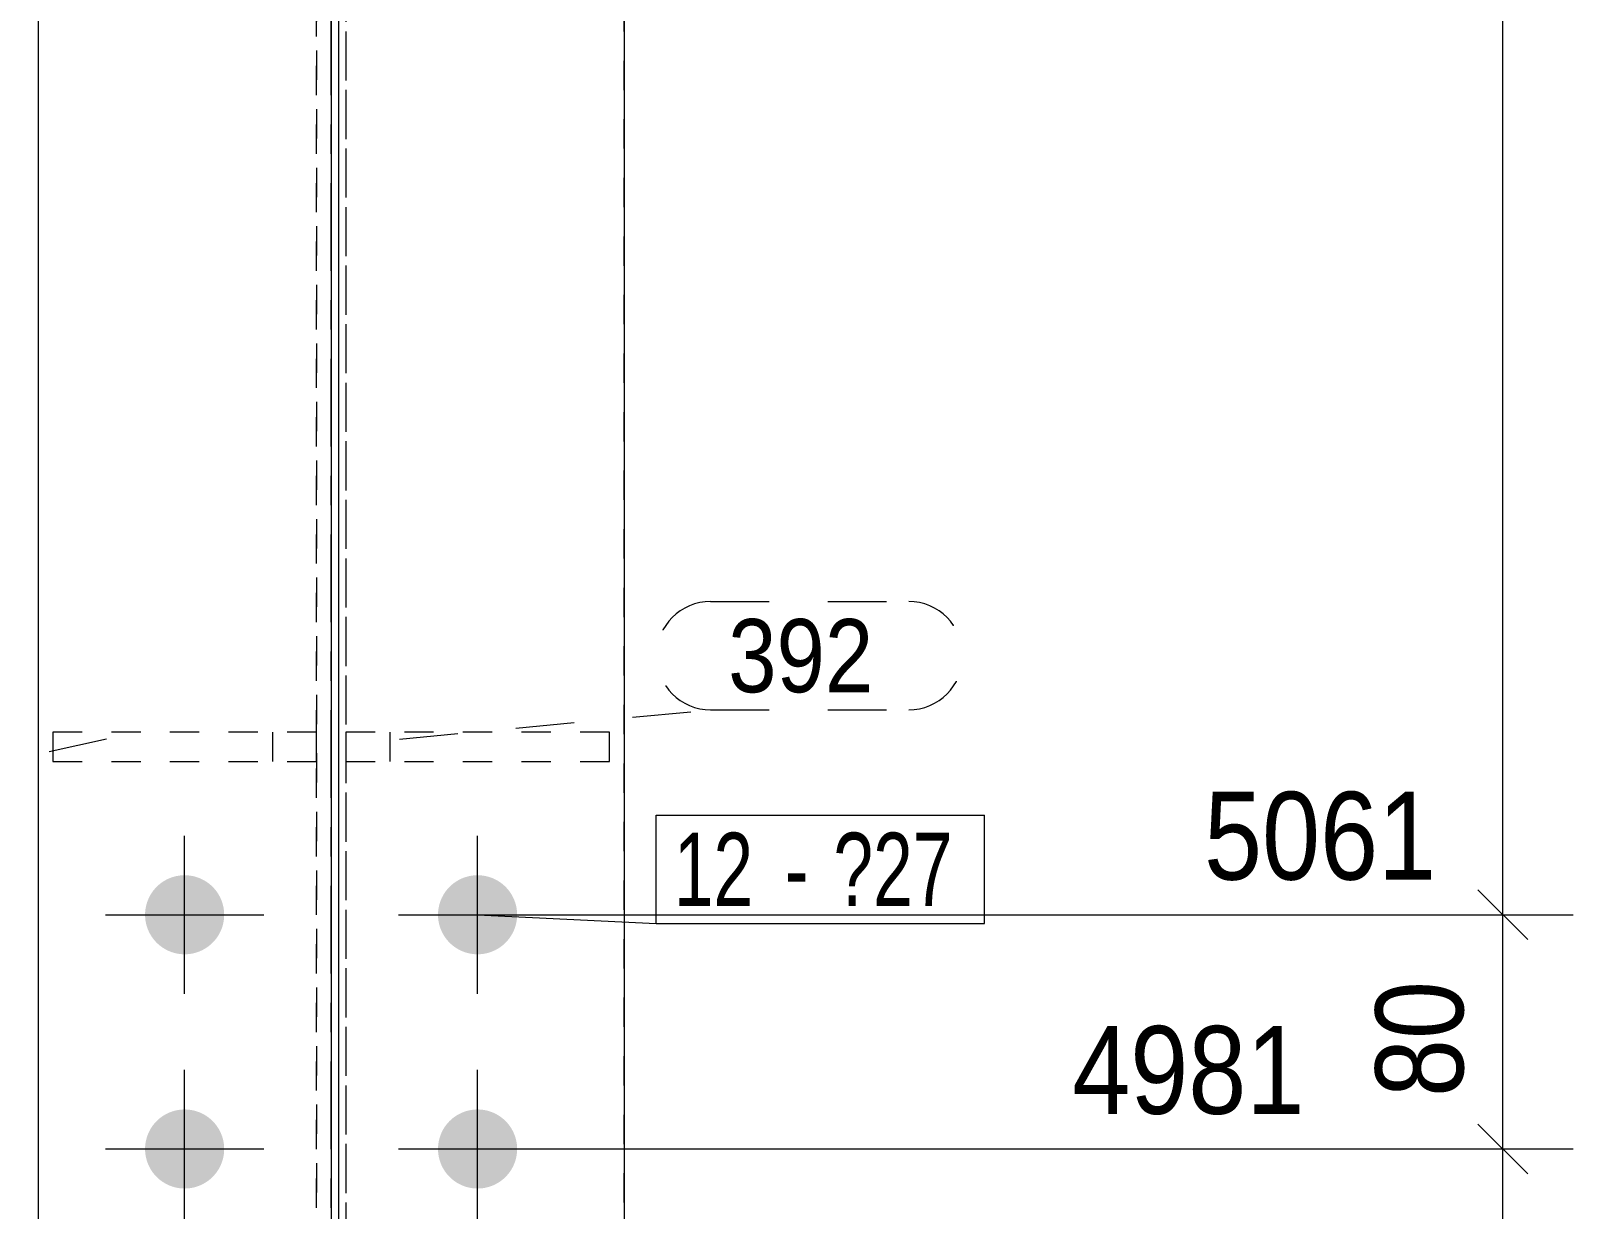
# Model space of a CAD drawing. Header units: millimetres. Extents: x 2 to 579, y 1 to 825.
# Drawn here: x 90.8 to 143.4, y 265.9 to 306.1 of the extents above; entities that cross this region are included whole.
import ezdxf

# ---------------------------------------------------------------- set-up
doc = ezdxf.new("R2010")
doc.units = ezdxf.units.MM
for name, pattern in [('XKITLINE00', [0]), ('XKITLINE01', [4, 1, -1, 1, -1]), ('XKITLINE02', [4, 2, -2]), ('XKITLINE03', [6, 3, -1, 1, -1])]:
    doc.linetypes.add(name, pattern=pattern)
for name, color, linetype, lineweight in [('Bolt', 3, 'Continuous', 0), ('BoltMark', 7, 'Continuous', 0), ('Dimensions', 7, 'Continuous', 0), ('Part', 2, 'Continuous', 0), ('PartMark', 7, 'Continuous', 0)]:
    doc.layers.add(name, color=color, linetype=linetype, lineweight=lineweight)
doc.styles.add('ARIAL', font='ARIAL.TTF')
doc.styles.add('ARIAL_NARROW', font='ARIALN.TTF')

# ---------------------------------------------------------------- blocks, each defined once
blk = doc.blocks.new('*A49')
at = {"layer": 'Bolt'}
for points in [[(94.69, 275.972), (94.691, 276.006), (94.693, 276.039), (94.696, 276.072), (94.7, 276.105), (94.704, 276.137), (94.71, 276.17), (94.716, 276.203), (94.723, 276.235), (94.73, 276.267), (94.739, 276.299), (94.748, 276.331), (94.758, 276.363), (94.769, 276.394), (94.78, 276.425), (94.793, 276.456), (94.806, 276.486), (94.819, 276.517), (94.834, 276.546), (94.849, 276.576), (94.865, 276.605), (94.882, 276.633), (94.899, 276.662), (94.917, 276.689), (94.936, 276.717), (94.955, 276.744), (94.976, 276.77), (94.996, 276.796), (95.018, 276.821), (95.039, 276.846), (95.062, 276.87), (95.085, 276.894), (95.109, 276.917), (95.133, 276.94), (95.158, 276.962), (95.183, 276.983), (95.209, 277.004), (95.236, 277.024), (95.262, 277.043), (95.29, 277.062), (95.318, 277.08), (95.346, 277.097), (95.374, 277.114), (95.403, 277.13), (95.433, 277.145), (95.463, 277.16), (95.493, 277.174), (95.523, 277.187), (95.554, 277.199), (95.585, 277.21), (95.616, 277.221), (95.648, 277.231), (95.68, 277.24), (95.712, 277.249), (95.744, 277.257), (95.776, 277.263), (95.809, 277.269), (95.842, 277.275), (95.875, 277.279), (95.907, 277.283), (95.94, 277.286), (95.974, 277.288), (96.007, 277.289), (96.04, 277.289), (96.073, 277.289), (96.106, 277.288), (96.139, 277.286), (96.172, 277.283), (96.205, 277.279), (96.238, 277.275), (96.271, 277.269), (96.303, 277.263), (96.336, 277.257), (96.368, 277.249), (96.4, 277.24), (96.432, 277.231), (96.463, 277.221), (96.495, 277.21), (96.526, 277.199), (96.556, 277.187), (96.587, 277.174), (96.617, 277.16), (96.647, 277.145), (96.676, 277.13), (96.705, 277.114), (96.734, 277.097), (96.762, 277.08), (96.79, 277.062), (96.817, 277.043), (96.844, 277.024), (96.87, 277.004), (96.896, 276.983), (96.922, 276.962), (96.946, 276.94), (96.971, 276.917), (96.994, 276.894), (97.018, 276.87), (97.04, 276.846), (97.062, 276.821), (97.083, 276.796), (97.104, 276.77), (97.124, 276.744), (97.144, 276.717), (97.162, 276.689), (97.18, 276.662), (97.198, 276.633), (97.214, 276.605), (97.23, 276.576), (97.246, 276.546), (97.26, 276.517), (97.274, 276.486), (97.287, 276.456), (97.299, 276.425), (97.311, 276.394), (97.322, 276.363), (97.332, 276.331), (97.341, 276.299), (97.349, 276.267), (97.357, 276.235), (97.364, 276.203), (97.37, 276.17), (97.375, 276.137), (97.38, 276.105), (97.383, 276.072), (97.386, 276.039), (97.388, 276.006), (97.389, 275.972), (97.39, 275.939), (97.389, 275.906), (97.388, 275.873), (97.386, 275.84), (97.383, 275.807), (97.38, 275.774), (97.375, 275.741), (97.37, 275.709), (97.364, 275.676), (97.357, 275.644), (97.349, 275.611), (97.341, 275.579), (97.332, 275.547), (97.322, 275.516), (97.311, 275.485), (97.299, 275.453), (97.287, 275.423), (97.274, 275.392), (97.26, 275.362), (97.246, 275.332), (97.23, 275.303), (97.214, 275.274), (97.198, 275.245), (97.18, 275.217), (97.162, 275.189), (97.144, 275.162), (97.124, 275.135), (97.104, 275.109), (97.083, 275.083), (97.062, 275.058), (97.04, 275.033), (97.018, 275.008), (96.994, 274.985), (96.971, 274.962), (96.946, 274.939), (96.922, 274.917), (96.896, 274.896), (96.87, 274.875), (96.844, 274.855), (96.817, 274.836), (96.79, 274.817), (96.762, 274.799), (96.734, 274.781), (96.705, 274.765), (96.676, 274.749), (96.647, 274.733), (96.617, 274.719), (96.587, 274.705), (96.556, 274.692), (96.526, 274.68), (96.495, 274.668), (96.463, 274.657), (96.432, 274.647), (96.4, 274.638), (96.368, 274.63), (96.336, 274.622), (96.303, 274.615), (96.271, 274.609), (96.238, 274.604), (96.205, 274.599), (96.172, 274.596), (96.139, 274.593), (96.106, 274.591), (96.073, 274.59), (96.04, 274.589), (96.007, 274.59), (95.974, 274.591), (95.94, 274.593), (95.907, 274.596), (95.875, 274.599), (95.842, 274.604), (95.809, 274.609), (95.776, 274.615), (95.744, 274.622), (95.712, 274.63), (95.68, 274.638), (95.648, 274.647), (95.616, 274.657), (95.585, 274.668), (95.554, 274.68), (95.523, 274.692), (95.493, 274.705), (95.463, 274.719), (95.433, 274.733), (95.403, 274.749), (95.374, 274.765), (95.346, 274.781), (95.318, 274.799), (95.29, 274.817), (95.262, 274.836), (95.236, 274.855), (95.209, 274.875), (95.183, 274.896), (95.158, 274.917), (95.133, 274.939), (95.109, 274.962), (95.085, 274.985), (95.062, 275.008), (95.039, 275.033), (95.018, 275.058), (94.996, 275.083), (94.976, 275.109), (94.955, 275.135), (94.936, 275.162), (94.917, 275.189), (94.899, 275.217), (94.882, 275.245), (94.865, 275.274), (94.849, 275.303), (94.834, 275.332), (94.819, 275.362), (94.806, 275.392), (94.793, 275.423), (94.78, 275.453), (94.769, 275.485), (94.758, 275.516), (94.748, 275.547), (94.739, 275.579), (94.73, 275.611), (94.723, 275.644), (94.716, 275.676), (94.71, 275.709), (94.704, 275.741), (94.7, 275.774), (94.696, 275.807), (94.693, 275.84), (94.691, 275.873), (94.69, 275.906), (94.69, 275.939)], [(104.69, 275.972), (104.691, 276.006), (104.693, 276.039), (104.696, 276.072), (104.7, 276.105), (104.704, 276.137), (104.71, 276.17), (104.716, 276.203), (104.723, 276.235), (104.73, 276.267), (104.739, 276.299), (104.748, 276.331), (104.758, 276.363), (104.769, 276.394), (104.78, 276.425), (104.793, 276.456), (104.806, 276.486), (104.819, 276.517), (104.834, 276.546), (104.849, 276.576), (104.865, 276.605), (104.882, 276.633), (104.899, 276.662), (104.917, 276.689), (104.936, 276.717), (104.955, 276.744), (104.976, 276.77), (104.996, 276.796), (105.018, 276.821), (105.039, 276.846), (105.062, 276.87), (105.085, 276.894), (105.109, 276.917), (105.133, 276.94), (105.158, 276.962), (105.183, 276.983), (105.209, 277.004), (105.236, 277.024), (105.262, 277.043), (105.29, 277.062), (105.318, 277.08), (105.346, 277.097), (105.374, 277.114), (105.403, 277.13), (105.433, 277.145), (105.463, 277.16), (105.493, 277.174), (105.523, 277.187), (105.554, 277.199), (105.585, 277.21), (105.616, 277.221), (105.648, 277.231), (105.68, 277.24), (105.712, 277.249), (105.744, 277.257), (105.776, 277.263), (105.809, 277.269), (105.842, 277.275), (105.875, 277.279), (105.907, 277.283), (105.94, 277.286), (105.974, 277.288), (106.007, 277.289), (106.04, 277.289), (106.073, 277.289), (106.106, 277.288), (106.139, 277.286), (106.172, 277.283), (106.205, 277.279), (106.238, 277.275), (106.271, 277.269), (106.303, 277.263), (106.336, 277.257), (106.368, 277.249), (106.4, 277.24), (106.432, 277.231), (106.463, 277.221), (106.495, 277.21), (106.526, 277.199), (106.556, 277.187), (106.587, 277.174), (106.617, 277.16), (106.647, 277.145), (106.676, 277.13), (106.705, 277.114), (106.734, 277.097), (106.762, 277.08), (106.79, 277.062), (106.817, 277.043), (106.844, 277.024), (106.87, 277.004), (106.896, 276.983), (106.922, 276.962), (106.946, 276.94), (106.971, 276.917), (106.994, 276.894), (107.018, 276.87), (107.04, 276.846), (107.062, 276.821), (107.083, 276.796), (107.104, 276.77), (107.124, 276.744), (107.144, 276.717), (107.162, 276.689), (107.18, 276.662), (107.198, 276.633), (107.214, 276.605), (107.23, 276.576), (107.246, 276.546), (107.26, 276.517), (107.274, 276.486), (107.287, 276.456), (107.299, 276.425), (107.311, 276.394), (107.322, 276.363), (107.332, 276.331), (107.341, 276.299), (107.349, 276.267), (107.357, 276.235), (107.364, 276.203), (107.37, 276.17), (107.375, 276.137), (107.38, 276.105), (107.383, 276.072), (107.386, 276.039), (107.388, 276.006), (107.389, 275.972), (107.39, 275.939), (107.389, 275.906), (107.388, 275.873), (107.386, 275.84), (107.383, 275.807), (107.38, 275.774), (107.375, 275.741), (107.37, 275.709), (107.364, 275.676), (107.357, 275.644), (107.349, 275.611), (107.341, 275.579), (107.332, 275.547), (107.322, 275.516), (107.311, 275.485), (107.299, 275.453), (107.287, 275.423), (107.274, 275.392), (107.26, 275.362), (107.246, 275.332), (107.23, 275.303), (107.214, 275.274), (107.198, 275.245), (107.18, 275.217), (107.162, 275.189), (107.144, 275.162), (107.124, 275.135), (107.104, 275.109), (107.083, 275.083), (107.062, 275.058), (107.04, 275.033), (107.018, 275.008), (106.994, 274.985), (106.971, 274.962), (106.946, 274.939), (106.922, 274.917), (106.896, 274.896), (106.87, 274.875), (106.844, 274.855), (106.817, 274.836), (106.79, 274.817), (106.762, 274.799), (106.734, 274.781), (106.705, 274.765), (106.676, 274.749), (106.647, 274.733), (106.617, 274.719), (106.587, 274.705), (106.556, 274.692), (106.526, 274.68), (106.495, 274.668), (106.463, 274.657), (106.432, 274.647), (106.4, 274.638), (106.368, 274.63), (106.336, 274.622), (106.303, 274.615), (106.271, 274.609), (106.238, 274.604), (106.205, 274.599), (106.172, 274.596), (106.139, 274.593), (106.106, 274.591), (106.073, 274.59), (106.04, 274.589), (106.007, 274.59), (105.974, 274.591), (105.94, 274.593), (105.907, 274.596), (105.875, 274.599), (105.842, 274.604), (105.809, 274.609), (105.776, 274.615), (105.744, 274.622), (105.712, 274.63), (105.68, 274.638), (105.648, 274.647), (105.616, 274.657), (105.585, 274.668), (105.554, 274.68), (105.523, 274.692), (105.493, 274.705), (105.463, 274.719), (105.433, 274.733), (105.403, 274.749), (105.374, 274.765), (105.346, 274.781), (105.318, 274.799), (105.29, 274.817), (105.262, 274.836), (105.236, 274.855), (105.209, 274.875), (105.183, 274.896), (105.158, 274.917), (105.133, 274.939), (105.109, 274.962), (105.085, 274.985), (105.062, 275.008), (105.039, 275.033), (105.018, 275.058), (104.996, 275.083), (104.976, 275.109), (104.955, 275.135), (104.936, 275.162), (104.917, 275.189), (104.899, 275.217), (104.882, 275.245), (104.865, 275.274), (104.849, 275.303), (104.834, 275.332), (104.819, 275.362), (104.806, 275.392), (104.793, 275.423), (104.78, 275.453), (104.769, 275.485), (104.758, 275.516), (104.748, 275.547), (104.739, 275.579), (104.73, 275.611), (104.723, 275.644), (104.716, 275.676), (104.71, 275.709), (104.704, 275.741), (104.7, 275.774), (104.696, 275.807), (104.693, 275.84), (104.691, 275.873), (104.69, 275.906), (104.69, 275.939)], [(94.69, 267.972), (94.691, 268.006), (94.693, 268.039), (94.696, 268.072), (94.7, 268.105), (94.704, 268.137), (94.71, 268.17), (94.716, 268.203), (94.723, 268.235), (94.73, 268.267), (94.739, 268.299), (94.748, 268.331), (94.758, 268.363), (94.769, 268.394), (94.78, 268.425), (94.793, 268.456), (94.806, 268.486), (94.819, 268.517), (94.834, 268.546), (94.849, 268.576), (94.865, 268.605), (94.882, 268.633), (94.899, 268.662), (94.917, 268.689), (94.936, 268.717), (94.955, 268.744), (94.976, 268.77), (94.996, 268.796), (95.018, 268.821), (95.039, 268.846), (95.062, 268.87), (95.085, 268.894), (95.109, 268.917), (95.133, 268.94), (95.158, 268.962), (95.183, 268.983), (95.209, 269.004), (95.236, 269.024), (95.262, 269.043), (95.29, 269.062), (95.318, 269.08), (95.346, 269.097), (95.374, 269.114), (95.403, 269.13), (95.433, 269.145), (95.463, 269.16), (95.493, 269.174), (95.523, 269.187), (95.554, 269.199), (95.585, 269.21), (95.616, 269.221), (95.648, 269.231), (95.68, 269.24), (95.712, 269.249), (95.744, 269.257), (95.776, 269.263), (95.809, 269.269), (95.842, 269.275), (95.875, 269.279), (95.907, 269.283), (95.94, 269.286), (95.974, 269.288), (96.007, 269.289), (96.04, 269.289), (96.073, 269.289), (96.106, 269.288), (96.139, 269.286), (96.172, 269.283), (96.205, 269.279), (96.238, 269.275), (96.271, 269.269), (96.303, 269.263), (96.336, 269.257), (96.368, 269.249), (96.4, 269.24), (96.432, 269.231), (96.463, 269.221), (96.495, 269.21), (96.526, 269.199), (96.556, 269.187), (96.587, 269.174), (96.617, 269.16), (96.647, 269.145), (96.676, 269.13), (96.705, 269.114), (96.734, 269.097), (96.762, 269.08), (96.79, 269.062), (96.817, 269.043), (96.844, 269.024), (96.87, 269.004), (96.896, 268.983), (96.922, 268.962), (96.946, 268.94), (96.971, 268.917), (96.994, 268.894), (97.018, 268.87), (97.04, 268.846), (97.062, 268.821), (97.083, 268.796), (97.104, 268.77), (97.124, 268.744), (97.144, 268.717), (97.162, 268.689), (97.18, 268.662), (97.198, 268.633), (97.214, 268.605), (97.23, 268.576), (97.246, 268.546), (97.26, 268.517), (97.274, 268.486), (97.287, 268.456), (97.299, 268.425), (97.311, 268.394), (97.322, 268.363), (97.332, 268.331), (97.341, 268.299), (97.349, 268.267), (97.357, 268.235), (97.364, 268.203), (97.37, 268.17), (97.375, 268.137), (97.38, 268.105), (97.383, 268.072), (97.386, 268.039), (97.388, 268.006), (97.389, 267.972), (97.39, 267.939), (97.389, 267.906), (97.388, 267.873), (97.386, 267.84), (97.383, 267.807), (97.38, 267.774), (97.375, 267.741), (97.37, 267.709), (97.364, 267.676), (97.357, 267.644), (97.349, 267.611), (97.341, 267.579), (97.332, 267.547), (97.322, 267.516), (97.311, 267.485), (97.299, 267.453), (97.287, 267.423), (97.274, 267.392), (97.26, 267.362), (97.246, 267.332), (97.23, 267.303), (97.214, 267.274), (97.198, 267.245), (97.18, 267.217), (97.162, 267.189), (97.144, 267.162), (97.124, 267.135), (97.104, 267.109), (97.083, 267.083), (97.062, 267.058), (97.04, 267.033), (97.018, 267.008), (96.994, 266.985), (96.971, 266.962), (96.946, 266.939), (96.922, 266.917), (96.896, 266.896), (96.87, 266.875), (96.844, 266.855), (96.817, 266.836), (96.79, 266.817), (96.762, 266.799), (96.734, 266.781), (96.705, 266.765), (96.676, 266.749), (96.647, 266.733), (96.617, 266.719), (96.587, 266.705), (96.556, 266.692), (96.526, 266.68), (96.495, 266.668), (96.463, 266.657), (96.432, 266.647), (96.4, 266.638), (96.368, 266.63), (96.336, 266.622), (96.303, 266.615), (96.271, 266.609), (96.238, 266.604), (96.205, 266.599), (96.172, 266.596), (96.139, 266.593), (96.106, 266.591), (96.073, 266.59), (96.04, 266.589), (96.007, 266.59), (95.974, 266.591), (95.94, 266.593), (95.907, 266.596), (95.875, 266.599), (95.842, 266.604), (95.809, 266.609), (95.776, 266.615), (95.744, 266.622), (95.712, 266.63), (95.68, 266.638), (95.648, 266.647), (95.616, 266.657), (95.585, 266.668), (95.554, 266.68), (95.523, 266.692), (95.493, 266.705), (95.463, 266.719), (95.433, 266.733), (95.403, 266.749), (95.374, 266.765), (95.346, 266.781), (95.318, 266.799), (95.29, 266.817), (95.262, 266.836), (95.236, 266.855), (95.209, 266.875), (95.183, 266.896), (95.158, 266.917), (95.133, 266.939), (95.109, 266.962), (95.085, 266.985), (95.062, 267.008), (95.039, 267.033), (95.018, 267.058), (94.996, 267.083), (94.976, 267.109), (94.955, 267.135), (94.936, 267.162), (94.917, 267.189), (94.899, 267.217), (94.882, 267.245), (94.865, 267.274), (94.849, 267.303), (94.834, 267.332), (94.819, 267.362), (94.806, 267.392), (94.793, 267.423), (94.78, 267.453), (94.769, 267.485), (94.758, 267.516), (94.748, 267.547), (94.739, 267.579), (94.73, 267.611), (94.723, 267.644), (94.716, 267.676), (94.71, 267.709), (94.704, 267.741), (94.7, 267.774), (94.696, 267.807), (94.693, 267.84), (94.691, 267.873), (94.69, 267.906), (94.69, 267.939)], [(104.69, 267.972), (104.691, 268.006), (104.693, 268.039), (104.696, 268.072), (104.7, 268.105), (104.704, 268.137), (104.71, 268.17), (104.716, 268.203), (104.723, 268.235), (104.73, 268.267), (104.739, 268.299), (104.748, 268.331), (104.758, 268.363), (104.769, 268.394), (104.78, 268.425), (104.793, 268.456), (104.806, 268.486), (104.819, 268.517), (104.834, 268.546), (104.849, 268.576), (104.865, 268.605), (104.882, 268.633), (104.899, 268.662), (104.917, 268.689), (104.936, 268.717), (104.955, 268.744), (104.976, 268.77), (104.996, 268.796), (105.018, 268.821), (105.039, 268.846), (105.062, 268.87), (105.085, 268.894), (105.109, 268.917), (105.133, 268.94), (105.158, 268.962), (105.183, 268.983), (105.209, 269.004), (105.236, 269.024), (105.262, 269.043), (105.29, 269.062), (105.318, 269.08), (105.346, 269.097), (105.374, 269.114), (105.403, 269.13), (105.433, 269.145), (105.463, 269.16), (105.493, 269.174), (105.523, 269.187), (105.554, 269.199), (105.585, 269.21), (105.616, 269.221), (105.648, 269.231), (105.68, 269.24), (105.712, 269.249), (105.744, 269.257), (105.776, 269.263), (105.809, 269.269), (105.842, 269.275), (105.875, 269.279), (105.907, 269.283), (105.94, 269.286), (105.974, 269.288), (106.007, 269.289), (106.04, 269.289), (106.073, 269.289), (106.106, 269.288), (106.139, 269.286), (106.172, 269.283), (106.205, 269.279), (106.238, 269.275), (106.271, 269.269), (106.303, 269.263), (106.336, 269.257), (106.368, 269.249), (106.4, 269.24), (106.432, 269.231), (106.463, 269.221), (106.495, 269.21), (106.526, 269.199), (106.556, 269.187), (106.587, 269.174), (106.617, 269.16), (106.647, 269.145), (106.676, 269.13), (106.705, 269.114), (106.734, 269.097), (106.762, 269.08), (106.79, 269.062), (106.817, 269.043), (106.844, 269.024), (106.87, 269.004), (106.896, 268.983), (106.922, 268.962), (106.946, 268.94), (106.971, 268.917), (106.994, 268.894), (107.018, 268.87), (107.04, 268.846), (107.062, 268.821), (107.083, 268.796), (107.104, 268.77), (107.124, 268.744), (107.144, 268.717), (107.162, 268.689), (107.18, 268.662), (107.198, 268.633), (107.214, 268.605), (107.23, 268.576), (107.246, 268.546), (107.26, 268.517), (107.274, 268.486), (107.287, 268.456), (107.299, 268.425), (107.311, 268.394), (107.322, 268.363), (107.332, 268.331), (107.341, 268.299), (107.349, 268.267), (107.357, 268.235), (107.364, 268.203), (107.37, 268.17), (107.375, 268.137), (107.38, 268.105), (107.383, 268.072), (107.386, 268.039), (107.388, 268.006), (107.389, 267.972), (107.39, 267.939), (107.389, 267.906), (107.388, 267.873), (107.386, 267.84), (107.383, 267.807), (107.38, 267.774), (107.375, 267.741), (107.37, 267.709), (107.364, 267.676), (107.357, 267.644), (107.349, 267.611), (107.341, 267.579), (107.332, 267.547), (107.322, 267.516), (107.311, 267.485), (107.299, 267.453), (107.287, 267.423), (107.274, 267.392), (107.26, 267.362), (107.246, 267.332), (107.23, 267.303), (107.214, 267.274), (107.198, 267.245), (107.18, 267.217), (107.162, 267.189), (107.144, 267.162), (107.124, 267.135), (107.104, 267.109), (107.083, 267.083), (107.062, 267.058), (107.04, 267.033), (107.018, 267.008), (106.994, 266.985), (106.971, 266.962), (106.946, 266.939), (106.922, 266.917), (106.896, 266.896), (106.87, 266.875), (106.844, 266.855), (106.817, 266.836), (106.79, 266.817), (106.762, 266.799), (106.734, 266.781), (106.705, 266.765), (106.676, 266.749), (106.647, 266.733), (106.617, 266.719), (106.587, 266.705), (106.556, 266.692), (106.526, 266.68), (106.495, 266.668), (106.463, 266.657), (106.432, 266.647), (106.4, 266.638), (106.368, 266.63), (106.336, 266.622), (106.303, 266.615), (106.271, 266.609), (106.238, 266.604), (106.205, 266.599), (106.172, 266.596), (106.139, 266.593), (106.106, 266.591), (106.073, 266.59), (106.04, 266.589), (106.007, 266.59), (105.974, 266.591), (105.94, 266.593), (105.907, 266.596), (105.875, 266.599), (105.842, 266.604), (105.809, 266.609), (105.776, 266.615), (105.744, 266.622), (105.712, 266.63), (105.68, 266.638), (105.648, 266.647), (105.616, 266.657), (105.585, 266.668), (105.554, 266.68), (105.523, 266.692), (105.493, 266.705), (105.463, 266.719), (105.433, 266.733), (105.403, 266.749), (105.374, 266.765), (105.346, 266.781), (105.318, 266.799), (105.29, 266.817), (105.262, 266.836), (105.236, 266.855), (105.209, 266.875), (105.183, 266.896), (105.158, 266.917), (105.133, 266.939), (105.109, 266.962), (105.085, 266.985), (105.062, 267.008), (105.039, 267.033), (105.018, 267.058), (104.996, 267.083), (104.976, 267.109), (104.955, 267.135), (104.936, 267.162), (104.917, 267.189), (104.899, 267.217), (104.882, 267.245), (104.865, 267.274), (104.849, 267.303), (104.834, 267.332), (104.819, 267.362), (104.806, 267.392), (104.793, 267.423), (104.78, 267.453), (104.769, 267.485), (104.758, 267.516), (104.748, 267.547), (104.739, 267.579), (104.73, 267.611), (104.723, 267.644), (104.716, 267.676), (104.71, 267.709), (104.704, 267.741), (104.7, 267.774), (104.696, 267.807), (104.693, 267.84), (104.691, 267.873), (104.69, 267.906), (104.69, 267.939)]]:
    blk.add_hatch(color=3, dxfattribs=at).paths.add_polyline_path(points, flags=17)
at = {"layer": 'Bolt', "color": 3, "linetype": 'XKITLINE00', "lineweight": 0}
for p, q in [((96.04, 273.239), (96.04, 278.639)), ((106.04, 273.239), (106.04, 278.639)), ((93.34, 275.939), (98.74, 275.939)), ((103.34, 275.939), (108.74, 275.939)), ((96.04, 265.239), (96.04, 270.639)), ((106.04, 265.239), (106.04, 270.639)), ((93.34, 267.939), (98.74, 267.939)), ((103.34, 267.939), (108.74, 267.939))]:
    blk.add_line(p, q, dxfattribs=at)
blk = doc.blocks.new('*A62')
at = {"layer": 'Part', "color": 2, "linetype": 'XKITLINE00', "lineweight": 0}
for p, q in [((91.04, 665.231), (91.04, 147.932)), ((111.04, 665.231), (111.04, 147.932))]:
    blk.add_line(p, q, dxfattribs=at)
at = {"layer": 'Part', "color": 7, "linetype": 'XKITLINE01', "lineweight": 0}
for p, q in [((100.54, 147.932), (100.54, 664.113)), ((101.54, 664.113), (101.54, 147.932))]:
    blk.add_line(p, q, dxfattribs=at)
at = {"layer": 'Part', "color": 7, "linetype": 'XKITLINE03', "lineweight": 0}
blk.add_line((101.04, 147.932), (101.04, 657.757), dxfattribs=at)
blk = doc.blocks.new('*A75')
at = {"layer": 'Part', "color": 7, "linetype": 'XKITLINE01', "lineweight": 0}
for p, q in [((100.54, 629.454), (100.54, 230.283)), ((101.54, 629.435), (101.54, 230.283)), ((91.04, 601.639), (91.04, 230.108)), ((111.04, 230.108), (111.04, 601.639))]:
    blk.add_line(p, q, dxfattribs=at)
blk = doc.blocks.new('*A77')
at = {"layer": 'Part', "color": 7, "linetype": 'XKITLINE01', "lineweight": 0}
for p, q in [((100.54, 282.171), (91.54, 282.171)), ((91.54, 282.171), (91.54, 281.171)), ((99.04, 282.171), (99.04, 281.171)), ((100.54, 281.171), (100.54, 282.171)), ((91.54, 281.171), (100.54, 281.171))]:
    blk.add_line(p, q, dxfattribs=at)
blk = doc.blocks.new('*A78')
at = {"layer": 'Part', "color": 7, "linetype": 'XKITLINE01', "lineweight": 0}
for p, q in [((110.54, 282.171), (101.54, 282.171)), ((101.54, 282.171), (101.54, 281.171)), ((103.04, 282.171), (103.04, 281.171)), ((110.54, 281.171), (110.54, 282.171)), ((101.54, 281.171), (110.54, 281.171))]:
    blk.add_line(p, q, dxfattribs=at)
blk = doc.blocks.new('*A197')
at = {"layer": 'Dimensions', "color": 7, "linetype": 'XKITLINE00', "lineweight": 0}
for p, q in [((141.04, 275.939), (141.04, 665.231)), ((140.191, 276.788), (141.888, 275.091)), ((107.04, 275.939), (143.44, 275.939))]:
    blk.add_line(p, q, dxfattribs=at)
at = {"layer": 'Dimensions', "color": 3}
blk.add_point((141.04, 275.939), dxfattribs=at)
blk = doc.blocks.new('*A200')
at = {"layer": 'Dimensions', "color": 7, "linetype": 'XKITLINE00', "lineweight": 0}
for p, q in [((101.04, 546.808), (101.04, 185.432)), ((101.29, 546.808), (101.29, 185.432))]:
    blk.add_line(p, q, dxfattribs=at)
blk = doc.blocks.new('*A215')
at = {"layer": 'Dimensions', "color": 7, "linetype": 'XKITLINE00', "lineweight": 0}
for p, q in [((140.191, 268.788), (141.888, 267.091)), ((107.04, 267.939), (143.44, 267.939)), ((141.04, 259.939), (141.04, 267.939)), ((140.191, 260.788), (141.888, 259.091)), ((107.04, 259.939), (143.44, 259.939))]:
    blk.add_line(p, q, dxfattribs=at)
at = {"layer": 'Dimensions', "color": 3}
for p in [(141.04, 267.939), (141.04, 259.939)]:
    blk.add_point(p, dxfattribs=at)
at = {"layer": 'Dimensions', "color": 3, "style": 'ARIAL', "width": 0.85}
blk.add_text('4981', height=3, dxfattribs=at).set_placement((126.339, 269.139))
blk.add_text('80', height=3, rotation=90.0002, dxfattribs=at).set_placement((139.69, 261.714))
blk = doc.blocks.new('*A216')
at = {"layer": 'Dimensions', "color": 7, "linetype": 'XKITLINE00', "lineweight": 0}
for p, q in [((140.191, 276.788), (141.888, 275.091)), ((107.04, 275.939), (143.44, 275.939)), ((141.04, 267.939), (141.04, 275.939)), ((140.191, 268.788), (141.888, 267.091)), ((107.04, 267.939), (143.44, 267.939))]:
    blk.add_line(p, q, dxfattribs=at)
at = {"layer": 'Dimensions', "color": 3}
for p in [(141.04, 275.939), (141.04, 267.939)]:
    blk.add_point(p, dxfattribs=at)
at = {"layer": 'Dimensions', "color": 3, "style": 'ARIAL', "width": 0.85}
blk.add_text('5061', height=3, dxfattribs=at).set_placement((130.839, 277.139))
blk.add_text('80', height=3, rotation=90.0002, dxfattribs=at).set_placement((139.69, 269.714))
blk = doc.blocks.new('*A232')
at = {"layer": 'BoltMark', "color": 7, "linetype": 'XKITLINE00', "lineweight": 0}
for p, q in [((112.14, 279.342), (123.348, 279.342)), ((112.14, 275.642), (112.14, 279.342)), ((123.348, 275.642), (123.348, 279.342)), ((106.04, 275.939), (112.14, 275.642)), ((112.14, 275.642), (123.348, 275.642))]:
    blk.add_line(p, q, dxfattribs=at)
at = {"layer": 'BoltMark', "color": 3, "style": 'ARIAL_NARROW', "width": 0.85}
for s, p in [('12', (112.74, 276.242)), ('?27', (118.189, 276.242)), ('-', (116.529, 276.242))]:
    blk.add_text(s, height=2.5, dxfattribs=at).set_placement(p)
blk = doc.blocks.new('*A236')
at = {"layer": 'PartMark', "color": 7, "linetype": 'XKITLINE02', "lineweight": 0}
for p, q in [((113.995, 286.639), (120.758, 286.639)), ((103.369, 281.942), (113.995, 282.939)), ((113.995, 282.939), (120.758, 282.939))]:
    blk.add_line(p, q, dxfattribs=at)
for centre, start, end in [((113.995, 284.789), 90, 270), ((120.758, 284.789), 270, 90)]:
    blk.add_arc(centre, 1.85, start, end, dxfattribs=at)
at = {"layer": 'PartMark', "color": 3, "style": 'ARIAL', "width": 0.85}
blk.add_text('392', height=2.5, dxfattribs=at).set_placement((114.595, 283.539))
blk = doc.blocks.new('*A237')
at = {"layer": 'PartMark', "color": 7, "linetype": 'XKITLINE02', "lineweight": 0}
for p, q in [((93.369, 281.942), (88.173, 280.792)), ((81.41, 280.792), (88.173, 280.792)), ((81.41, 277.092), (88.173, 277.092))]:
    blk.add_line(p, q, dxfattribs=at)
for centre, start, end in [((81.41, 278.942), 90, 270), ((88.173, 278.942), 270, 90)]:
    blk.add_arc(centre, 1.85, start, end, dxfattribs=at)
at = {"layer": 'PartMark', "color": 3, "style": 'ARIAL', "width": 0.85}
blk.add_text('392', height=2.5, dxfattribs=at).set_placement((82.01, 277.692))

msp = doc.modelspace()

# ---------------------------------------------------------------- block references
at = {"lineweight": 0}
for name in ['*A197', '*A75', '*A200', '*A236', '*A237', '*A77', '*A78', '*A216', '*A232', '*A49', '*A215']:
    msp.add_blockref(name, (0, 0), dxfattribs=at)
at = {"layer": 'Part', "lineweight": 0}
msp.add_blockref('*A62', (0, 0), dxfattribs=at)

doc.saveas('drawing.dxf')
